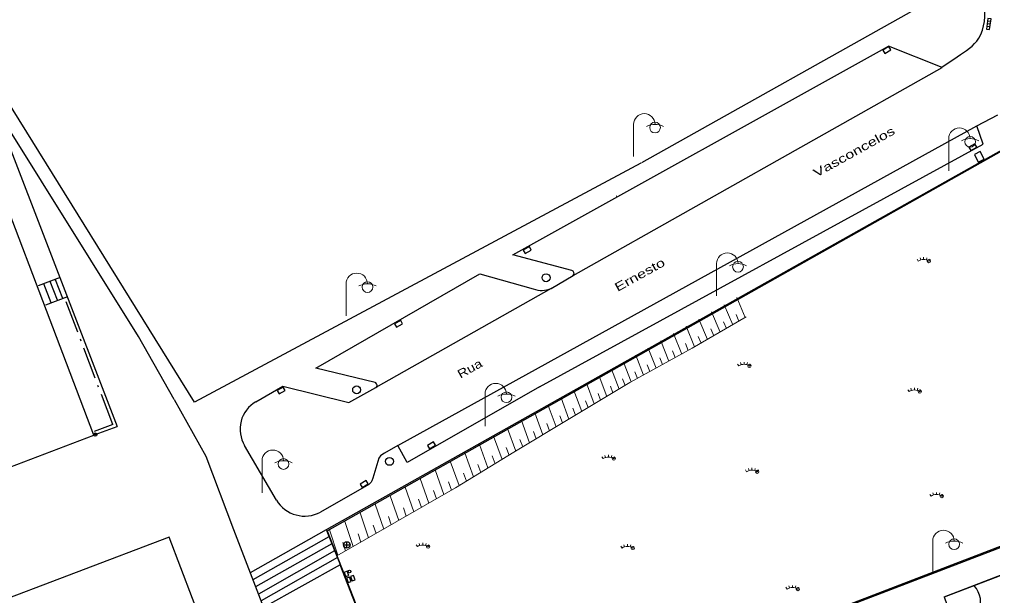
# Model space of a CAD drawing. Extents: x -89153 to -88764, y -100884 to -100462.
# Drawn here: x -88988.5 to -88897.7, y -100658.8 to -100605 of the extents above; entities that cross this region are included whole.
import ezdxf
from ezdxf.enums import TextEntityAlignment as Align

# ---------------------------------------------------------------- set-up
doc = ezdxf.new("R2010")
doc.units = 0
doc.header["$LTSCALE"] = 0.6
doc.header["$PDMODE"] = 32
doc.header["$PDSIZE"] = 0.3
doc.linetypes.add('DOT_DASHED', pattern=[7.7, 5, -1.2, 0.3, -1.2])
for name, color, linetype, lineweight in [('10', 7, 'Continuous', 25), ('12', 7, 'Continuous', 25), ('15', 7, 'Continuous', 25), ('2', 7, 'Continuous', 13), ('20', 7, 'Continuous', 13), ('24', 7, 'Continuous', 25), ('32', 7, 'Continuous', 13), ('41', 7, 'Continuous', 13)]:
    doc.layers.add(name, color=color, linetype=linetype, lineweight=lineweight)
doc.layers.add('60', color=7, linetype='Continuous')

msp = doc.modelspace()

# ---------------------------------------------------------------- linework, layer by layer
at = {"layer": '10'}
for p, q in [((-88902.34, -100602.596), (-88930.488, -100618.407)), ((-88942.491, -100627.003), (-88907.436, -100607.521)), ((-88902.445, -100609.488), (-88907.436, -100607.521)), ((-88902.451, -100609.481), (-88901.025, -100608.494)), ((-88992.192, -100609.88), (-88979.428, -100643.024)), ((-88899.199, -100614.958), (-88897.227, -100613.922)), ((-88898.611, -100616.674), (-88899.199, -100614.958)), ((-88895.495, -100616.436), (-88959.929, -100652.676)), ((-88940.008, -100639.325), (-88898.611, -100616.674)), ((-88932.852, -100621.488), (-88932.839, -100621.481)), ((-88936.991, -100628.449), (-88942.491, -100627.003)), ((-88964.563, -100649.891), (-88967.528, -100644.803)), ((-88878.47, -100649.84), (-88902.278, -100658.948)), ((-88968.567, -100652.626), (-88965.76, -100659.94)), ((-88951.174, -100675.124), (-88958.614, -100655.934))]:
    msp.add_line(p, q, dxfattribs=at)
for points in [[(-88930.563, -100618.441), (-88972.211, -100640.75), (-88991.56, -100609.639)], [(-88974.117, -100640.489), (-88977.445, -100634.635), (-88990.982, -100612.999)], [(-88951.174, -100675.124), (-88879.563, -100647.64), (-88895.495, -100616.436)], [(-88955.348, -100638.905), (-88960.894, -100637.577), (-88945.595, -100628.769), (-88940.588, -100630.16)], [(-88938.922, -100630.127), (-88936.861, -100628.917), (-88936.773, -100628.779), (-88936.796, -100628.637), (-88936.883, -100628.51), (-88936.991, -100628.449)], [(-88966.488, -100640.712), (-88963.972, -100639.247), (-88957.795, -100640.77), (-88955.285, -100639.381), (-88955.197, -100639.319), (-88955.162, -100639.169), (-88955.217, -100639.034), (-88955.272, -100638.955), (-88955.348, -100638.905)], [(-88940.008, -100639.325), (-88952.369, -100646.39), (-88953.227, -100644.792), (-88954.474, -100645.508), (-88954.716, -100645.655), (-88954.857, -100645.767), (-88954.948, -100645.879), (-88955.002, -100645.981), (-88955.564, -100647.862), (-88955.659, -100648.091), (-88955.731, -100648.216), (-88955.806, -100648.325), (-88955.937, -100648.452), (-88960.448, -100651.015)], [(-88974.117, -100640.489), (-88971.146, -100645.786), (-88968.567, -100652.626)]]:
    msp.add_lwpolyline(points, dxfattribs=at)
msp.add_lwpolyline([(-88994.294, -100610.465), (-89048.547, -100630.179), (-89022.724, -100698.048), (-88993.99, -100687.115), (-88965.846, -100676.322), (-88969.116, -100667.581), (-88970.211, -100664.824), (-88974.584, -100653.351), (-88991.966, -100659.946), (-88989.585, -100665.6), (-89010.878, -100673.551), (-89012.964, -100668.165), (-89019.178, -100651.991), (-88998.13, -100643.9), (-88997.233, -100646.233), (-88996.011, -100649.305), (-88981.602, -100643.823)], close=True, dxfattribs=at)
for centre, radius, start, end in [((-88939.7924, -100628.2552), 2.0642, 247.33019, 294.93933), ((-88964.9921, -100643.27), 2.9633, 120.31921, 211.154), ((-88961.9227, -100648.3192), 3.0728, 210.76553, 298.67947)]:
    msp.add_arc(centre, radius, start, end, dxfattribs=at)
msp.add_spline([(-88901.025, -100608.494), (-88899.009, -100606.774), (-88898.479, -100603.396), (-88903.92, -100589.328)], degree=3, dxfattribs=at)
at = {"layer": '12'}
for p, q in [((-88936.861, -100628.917), (-88902.445, -100609.488)), ((-88953.227, -100644.792), (-88899.199, -100614.958)), ((-88986.765, -100629.853), (-88984.726, -100629.077)), ((-88985.009, -100631.237), (-88985.687, -100629.473)), ((-88984.508, -100631.078), (-88985.186, -100629.314)), ((-88985.588, -100631.474), (-88986.266, -100629.71)), ((-88938.922, -100630.127), (-88955.285, -100639.381)), ((-88986.08, -100631.676), (-88984.041, -100630.9)), ((-88981.467, -100643.774), (-88979.428, -100643.024)), ((-88959.929, -100652.676), (-88967.006, -100656.694)), ((-88959.664, -100653.322), (-88966.755, -100657.348)), ((-88959.398, -100653.971), (-88966.503, -100658.004)), ((-88959.141, -100654.635), (-88966.248, -100658.669)), ((-88958.867, -100655.259), (-88966.002, -100659.31)), ((-88958.614, -100655.934), (-88965.76, -100659.94))]:
    msp.add_line(p, q, dxfattribs=at)
at = {"layer": '12', "linetype": 'DOT_DASHED'}
for q in [(-88984.305, -100631.042), (-88981.581, -100643.506)]:
    msp.add_line((-88979.839, -100642.843), q, dxfattribs=at)
at = {"layer": '12', "lineweight": 13}
for p, q in [((-88920.816, -100632.848), (-88921.604, -100630.989)), ((-88923.158, -100634.208), (-88923.948, -100632.314)), ((-88921.982, -100633.525), (-88922.771, -100631.649)), ((-88924.344, -100634.896), (-88925.132, -100632.988)), ((-88922.569, -100633.866), (-88922.832, -100633.238)), ((-88921.398, -100633.186), (-88921.66, -100632.564)), ((-88925.535, -100635.588), (-88926.32, -100633.669)), ((-88923.75, -100634.552), (-88924.013, -100633.918)), ((-88927.939, -100636.919), (-88928.691, -100635.028)), ((-88926.741, -100636.259), (-88927.511, -100634.352)), ((-88924.939, -100635.242), (-88925.201, -100634.605)), ((-88929.125, -100637.572), (-88929.858, -100635.696)), ((-88927.342, -100636.59), (-88927.595, -100635.958)), ((-88926.137, -100635.927), (-88926.397, -100635.289)), ((-88930.298, -100638.218), (-88931.014, -100636.358)), ((-88928.534, -100637.247), (-88928.781, -100636.619)), ((-88932.591, -100639.531), (-88933.293, -100637.664)), ((-88931.459, -100638.858), (-88932.157, -100637.013)), ((-88929.713, -100637.896), (-88929.954, -100637.274)), ((-88933.735, -100640.217), (-88934.444, -100638.323)), ((-88932.025, -100639.191), (-88932.258, -100638.574)), ((-88930.88, -100638.539), (-88931.115, -100637.922)), ((-88936.071, -100641.617), (-88936.793, -100639.669)), ((-88934.895, -100640.912), (-88935.61, -100638.992)), ((-88933.161, -100639.873), (-88933.396, -100639.247)), ((-88937.263, -100642.332), (-88937.992, -100640.356)), ((-88934.313, -100640.563), (-88934.55, -100639.928)), ((-88938.47, -100643.059), (-88939.208, -100641.052)), ((-88936.665, -100641.974), (-88936.906, -100641.32)), ((-88935.481, -100641.264), (-88935.72, -100640.62)), ((-88939.697, -100643.798), (-88940.446, -100641.755)), ((-88937.864, -100642.694), (-88938.108, -100642.031)), ((-88942.215, -100645.313), (-88942.986, -100643.197)), ((-88940.946, -100644.549), (-88941.705, -100642.47)), ((-88939.081, -100643.427), (-88939.329, -100642.752)), ((-88943.504, -100646.097), (-88944.29, -100643.938)), ((-88940.319, -100644.171), (-88940.57, -100643.485)), ((-88944.818, -100646.898), (-88945.621, -100644.694)), ((-88942.857, -100645.702), (-88943.116, -100644.991)), ((-88941.578, -100644.929), (-88941.832, -100644.231)), ((-88946.16, -100647.716), (-88946.975, -100645.472)), ((-88944.158, -100646.495), (-88944.422, -100645.769)), ((-88947.524, -100648.547), (-88948.351, -100646.266)), ((-88945.486, -100647.305), (-88945.755, -100646.564)), ((-88948.925, -100649.364), (-88949.747, -100647.071)), ((-88946.839, -100648.13), (-88947.113, -100647.376)), ((-88951.74, -100650.982), (-88952.543, -100648.684)), ((-88950.333, -100650.173), (-88951.145, -100647.877)), ((-88948.221, -100648.959), (-88948.496, -100648.196)), ((-88953.147, -100651.79), (-88953.94, -100649.49)), ((-88949.629, -100649.768), (-88949.901, -100649.004)), ((-88954.553, -100652.598), (-88955.34, -100650.289)), ((-88951.036, -100650.577), (-88951.305, -100649.812)), ((-88955.966, -100653.41), (-88956.752, -100651.083)), ((-88953.85, -100652.194), (-88954.113, -100651.428)), ((-88952.443, -100651.386), (-88952.709, -100650.62)), ((-88957.388, -100654.227), (-88958.174, -100651.882)), ((-88955.258, -100653.003), (-88955.52, -100652.231)), ((-88959.929, -100652.676), (-88958.614, -100655.934)), ((-88958.82, -100655.05), (-88959.605, -100652.686)), ((-88956.676, -100653.818), (-88956.937, -100653.04)), ((-88958.103, -100654.638), (-88958.365, -100653.854))]:
    msp.add_line(p, q, dxfattribs=at)
msp.add_lwpolyline([(-88920.731, -100632.798), (-88925.769, -100635.724), (-88931.583, -100638.926), (-88937.184, -100642.285), (-88942.397, -100645.422), (-88947.86, -100648.752), (-88958.921, -100655.108)], dxfattribs=at)
at = {"layer": '12'}
msp.add_point((-88981.467, -100643.774), dxfattribs=at)
at = {"layer": '15'}
for centre in [(-88939.4004, -100629.1343), (-88957.0759, -100639.598), (-88954.0091, -100646.278)]:
    msp.add_circle(centre, 0.37, dxfattribs=at)
at = {"layer": '2', "lineweight": 25}
for p, q in [((-88958.29, -100654.084), (-88957.69, -100654.084)), ((-88957.981, -100654.384), (-88957.981, -100653.784))]:
    msp.add_line(p, q, dxfattribs=at)
msp.add_circle((-88957.99, -100654.084), 0.3, dxfattribs=at)
msp.add_circle((-88957.99, -100654.084), 0.3, dxfattribs=at)
at = {"layer": '20', "lineweight": 25}
for p, q in [((-88959.836, -100652.751), (-88895.504, -100616.512)), ((-88879.754, -100647.56), (-88951.142, -100675.046)), ((-88959.836, -100652.751), (-88951.142, -100675.046))]:
    msp.add_line(p, q, dxfattribs=at)
at = {"layer": '20'}
for p, q in [((-88904.669, -100627.578), (-88904.779, -100627.411)), ((-88904.433, -100627.467), (-88904.492, -100627.274)), ((-88904.169, -100627.428), (-88904.169, -100627.228)), ((-88903.91, -100627.465), (-88903.853, -100627.275)), ((-88903.669, -100627.578), (-88903.559, -100627.411)), ((-88921.417, -100637.363), (-88921.527, -100637.196)), ((-88921.181, -100637.252), (-88921.24, -100637.059)), ((-88920.917, -100637.213), (-88920.917, -100637.013)), ((-88920.658, -100637.25), (-88920.601, -100637.06)), ((-88920.417, -100637.363), (-88920.307, -100637.196)), ((-88905.525, -100639.763), (-88905.635, -100639.596)), ((-88905.289, -100639.652), (-88905.348, -100639.459)), ((-88905.025, -100639.613), (-88905.025, -100639.413)), ((-88904.766, -100639.65), (-88904.709, -100639.46)), ((-88904.525, -100639.763), (-88904.415, -100639.596)), ((-88934.076, -100646.027), (-88934.186, -100645.86)), ((-88933.841, -100645.916), (-88933.9, -100645.723)), ((-88933.576, -100645.877), (-88933.576, -100645.677)), ((-88933.317, -100645.914), (-88933.261, -100645.724)), ((-88933.076, -100646.027), (-88932.966, -100645.86)), ((-88920.189, -100647.097), (-88920.189, -100646.897)), ((-88920.689, -100647.247), (-88920.799, -100647.08)), ((-88920.453, -100647.137), (-88920.512, -100646.943)), ((-88919.93, -100647.135), (-88919.873, -100646.944)), ((-88919.689, -100647.247), (-88919.579, -100647.08)), ((-88903.474, -100649.527), (-88903.584, -100649.36)), ((-88903.239, -100649.416), (-88903.298, -100649.223)), ((-88902.974, -100649.377), (-88902.974, -100649.177)), ((-88902.715, -100649.414), (-88902.659, -100649.224)), ((-88902.474, -100649.527), (-88902.364, -100649.36)), ((-88951.408, -100654.241), (-88951.518, -100654.074)), ((-88951.173, -100654.13), (-88951.232, -100653.937)), ((-88950.908, -100654.091), (-88950.908, -100653.891)), ((-88950.649, -100654.128), (-88950.593, -100653.938)), ((-88950.408, -100654.241), (-88950.298, -100654.074)), ((-88932.308, -100654.369), (-88932.418, -100654.202)), ((-88932.073, -100654.259), (-88932.132, -100654.065)), ((-88931.808, -100654.219), (-88931.808, -100654.019)), ((-88931.549, -100654.257), (-88931.493, -100654.066)), ((-88931.308, -100654.369), (-88931.198, -100654.202)), ((-88916.905, -100658.206), (-88917.015, -100658.039)), ((-88916.67, -100658.096), (-88916.729, -100657.902)), ((-88916.405, -100658.056), (-88916.405, -100657.856)), ((-88916.146, -100658.094), (-88916.09, -100657.903)), ((-88915.905, -100658.206), (-88915.795, -100658.039))]:
    msp.add_line(p, q, dxfattribs=at)
at = {"layer": '20', "lineweight": 25}
msp.add_lwpolyline([(-88897.448, -100671.68), (-88874.519, -100662.992), (-88874.022, -100663.967), (-88871.962, -100663.177), (-88875.347, -100656.253), (-88878.595, -100649.919), (-88902.251, -100658.965)], close=True, dxfattribs=at)
at = {"layer": '20'}
for centre in [(-88904.1688, -100628.3363), (-88920.9171, -100638.1206), (-88905.0247, -100640.5207), (-88933.5765, -100646.7849), (-88920.1886, -100648.0055), (-88902.9745, -100650.2849), (-88950.9083, -100654.9996), (-88931.8082, -100655.1277), (-88916.405, -100658.9643)]:
    msp.add_arc(centre, 0.9083, 56.60151, 123.39849, dxfattribs=at)
at = {"layer": '20', "lineweight": 25}
msp.add_arc((-88901.074, -100659.418), 2.2312, 265.49138, 43.12709, dxfattribs=at)
at = {"layer": '20'}
for p in [(-88903.669, -100627.578), (-88920.417, -100637.363), (-88904.525, -100639.763), (-88933.076, -100646.027), (-88919.689, -100647.247), (-88902.474, -100649.527), (-88950.408, -100654.241), (-88931.308, -100654.369), (-88915.905, -100658.206)]:
    msp.add_point(p, dxfattribs=at)
at = {"layer": '24'}
for p, q in [((-88897.967, -100605.712), (-88898.264, -100605.67)), ((-88897.932, -100605.464), (-88898.23, -100605.422)), ((-88897.898, -100605.216), (-88898.195, -100605.175))]:
    msp.add_line(p, q, dxfattribs=at)
for points in [[(-88898.16, -100604.927), (-88898.299, -100605.918), (-88898.002, -100605.959), (-88897.863, -100604.969)], [(-88899.429, -100617.622), (-88899.071, -100618.338), (-88898.517, -100618.06), (-88898.874, -100617.345)]]:
    msp.add_lwpolyline(points, close=True, dxfattribs=at)
at = {"layer": '32', "lineweight": 25}
for points in [[(-88907.397, -100607.545), (-88907.968, -100607.877), (-88907.787, -100608.188), (-88907.216, -100607.856)], [(-88899.379, -100616.623), (-88899.949, -100616.955), (-88899.768, -100617.266), (-88899.198, -100616.934)], [(-88940.956, -100626.232), (-88941.527, -100626.565), (-88941.346, -100626.876), (-88940.775, -100626.544)], [(-88952.963, -100633.114), (-88953.534, -100633.446), (-88953.352, -100633.757), (-88952.782, -100633.425)], [(-88963.923, -100639.339), (-88964.493, -100639.671), (-88964.312, -100639.982), (-88963.742, -100639.65)], [(-88949.895, -100644.453), (-88950.465, -100644.785), (-88950.284, -100645.097), (-88949.714, -100644.764)], [(-88956.183, -100648.064), (-88956.753, -100648.396), (-88956.572, -100648.707), (-88956.001, -100648.375)], [(-88957.809, -100656.935), (-88957.963, -100656.534), (-88958.243, -100656.642), (-88958.089, -100657.043)], [(-88957.596, -100657.485), (-88957.751, -100657.084), (-88958.031, -100657.192), (-88957.876, -100657.593)], [(-88957.213, -100657.335), (-88957.368, -100656.934), (-88957.648, -100657.042), (-88957.493, -100657.443)]]:
    msp.add_lwpolyline(points, close=True, dxfattribs=at)
msp.add_circle((-88957.7415, -100656.563), 0.12, dxfattribs=at)
at = {"layer": '41'}
for p, q in [((-88931.229, -100617.81), (-88931.229, -100614.81)), ((-88901.823, -100619.145), (-88901.823, -100616.145)), ((-88923.485, -100630.81), (-88923.485, -100627.81)), ((-88958.064, -100632.705), (-88958.064, -100629.705)), ((-88945.097, -100642.997), (-88945.097, -100639.997)), ((-88965.899, -100649.226), (-88965.899, -100646.226)), ((-88903.312, -100656.719), (-88903.312, -100653.719))]:
    msp.add_line(p, q, dxfattribs=at)
for centre in [(-88929.229, -100615.11), (-88899.823, -100616.445), (-88921.485, -100628.11), (-88956.064, -100630.005), (-88943.097, -100640.297), (-88963.899, -100646.526), (-88901.312, -100654.019)]:
    msp.add_circle(centre, 0.5, dxfattribs=at)
for centre, radius, start, end in [((-88930.229, -100614.81), 1, 0, 180), ((-88929.229, -100616.51), 1.7, 61.92751, 118.07249), ((-88900.823, -100616.145), 1, 0, 180), ((-88899.823, -100617.845), 1.7, 61.92751, 118.07249), ((-88922.485, -100627.81), 1, 0, 180), ((-88921.485, -100629.51), 1.7, 61.92751, 118.07249), ((-88957.064, -100629.705), 1, 0, 180), ((-88956.064, -100631.405), 1.7, 61.92751, 118.07249), ((-88944.097, -100639.997), 1, 0, 180), ((-88943.097, -100641.697), 1.7, 61.92751, 118.07249), ((-88964.899, -100646.226), 1, 0, 180), ((-88963.899, -100647.926), 1.7, 61.92751, 118.07249), ((-88902.312, -100653.719), 1, 0, 180), ((-88901.312, -100655.419), 1.7, 61.92751, 118.07249)]:
    msp.add_arc(centre, radius, start, end, dxfattribs=at)

# ---------------------------------------------------------------- texts
at = {"layer": '60'}
for s, width, p in [('Vasconcelos', 1.4, (-88910.4658, -100617.7267)), ('Ernesto', 1.4, (-88930.4643, -100629.205)), ('Rua', 1.25, (-88946.3203, -100637.9692))]:
    msp.add_text(s, height=0.8, rotation=29.064, dxfattribs=dict(at, width=width)).set_placement(p, align=Align.CENTER)

doc.saveas('drawing.dxf')
